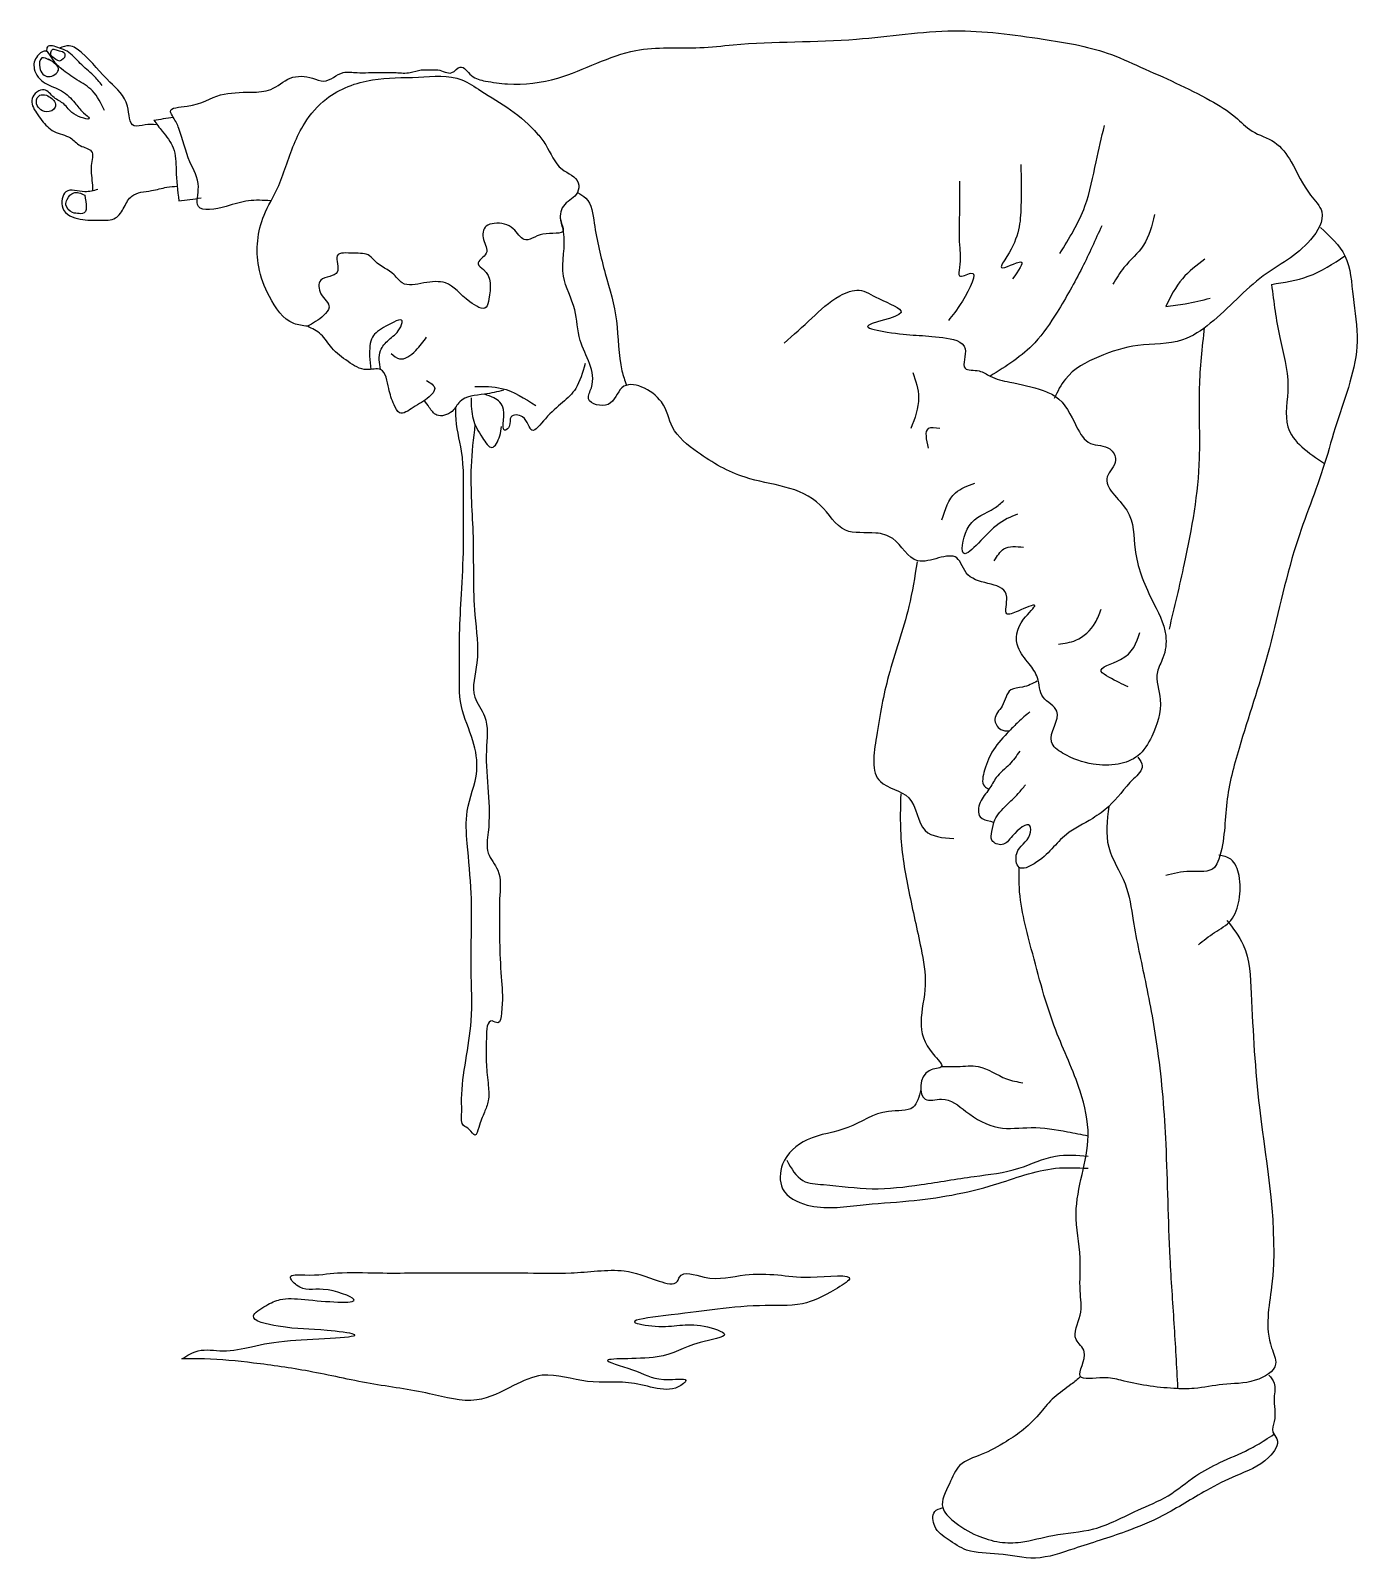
# Model space of a CAD drawing. Header units: inches. Extents: x -1 to 1120, y -1 to 1290.
import ezdxf

# ---------------------------------------------------------------- set-up
doc = ezdxf.new("R2010")
doc.units = ezdxf.units.IN
doc.header["$MEASUREMENT"] = 0

msp = doc.modelspace()

# ---------------------------------------------------------------- linework, layer by layer
at = {"color": 0}
for points in [[(59.3, 1243.6), (51.9, 1252), (40.8, 1262.2), (29.7, 1272.4), (23.2, 1275.1), (13, 1276.1), (12.1, 1272.4)], [(201.8, 1146.1), (183, 1146.1), (164.1, 1141.4), (140.6, 1141.4), (140.6, 1157.9), (133.5, 1179), (124.1, 1207.3), (119.4, 1216.7), (117, 1221.4), (131.2, 1226.1), (159.4, 1235.5), (185.3, 1237.9), (201.8, 1240.2), (218.3, 1249.7), (237.1, 1249.7), (246.6, 1247.3), (263.1, 1254.4), (274.8, 1254.4), (284.3, 1254.4), (296, 1254.4), (307.8, 1254.4), (319.6, 1254.4), (329, 1256.7), (338.4, 1256.7), (343.1, 1256.7), (354.9, 1254.4), (362, 1259.1), (371.4, 1252), (383.2, 1247.3), (402, 1244.9), (444.4, 1249.7), (510.3, 1273.2), (564.5, 1275.5), (592.8, 1277.9), (696.9, 1282.7), (779.3, 1289.7), (854.7, 1282.7), (908.9, 1270.9), (937.1, 1259.1), (996, 1230.9), (1017.2, 1216.8), (1031.3, 1205), (1050.2, 1195.6), (1064.3, 1179.1), (1080.8, 1150.9), (1090.2, 1136.8), (1080.8, 1113.2), (1040.7, 1082.6), (996, 1042.6), (972.4, 1028.5), (934.8, 1023.8), (901.8, 1014.4), (873.5, 995.5), (864.1, 979.1)], [(61.2, 1222.3), (51, 1239), (38, 1248.3), (25, 1257.5), (16.7, 1266.8), (12.1, 1272.4), (4.6, 1268.6), (1.9, 1257.5), (11.1, 1245.5), (25, 1239), (36.2, 1228.8), (43.6, 1220.5), (48.2, 1215.8), (35.2, 1219.6), (26.9, 1227.9), (18.6, 1233.4), (10.2, 1239.9), (0, 1232.5), (3.7, 1220.5), (8.4, 1214), (18.6, 1204.7), (32.5, 1199.2), (40.8, 1192.7), (50.1, 1188.1), (50.1, 1176), (51, 1159.3), (51, 1154.7)], [(14.8, 1264.9), (8.4, 1266.8), (6.5, 1258.5), (13.9, 1251), (22.3, 1256.6), (13.9, 1265.9)], [(23.2, 1264), (27.8, 1268.6), (26.9, 1271.4), (21.3, 1273.3), (17.6, 1274.2), (15.8, 1271.4), (23.2, 1264)], [(104.8, 1210.3), (95.5, 1210.3), (86.2, 1209.4), (80.7, 1226), (65.8, 1246.4), (41.7, 1271.4), (31.5, 1277), (23.2, 1275.1)], [(232.8, 1040.1), (246.5, 1049.2), (251.1, 1056.1), (244.2, 1067.5), (244.2, 1079), (258, 1085.8), (258, 1099.6), (271.7, 1101.8), (285.4, 1099.6), (290, 1095), (306, 1083.5), (312.9, 1076.7), (331.2, 1076.7), (349.5, 1076.7), (370.1, 1060.7), (383.9, 1056.1), (386.2, 1063), (381.6, 1088.1), (377, 1092.7), (383.9, 1101.8), (381.6, 1113.3), (383.9, 1124.7), (390.7, 1127), (406.8, 1122.4), (415.9, 1113.3), (431.9, 1117.9), (449.1, 1121.1), (446.9, 1129.4), (450.3, 1143), (461, 1153), (461.7, 1161.3), (448, 1172.8), (434.2, 1193.4), (427.4, 1202.5), (404.5, 1223.1), (379.3, 1239.1), (363.3, 1248.3), (326.6, 1250.6), (287.7, 1248.3), (248.8, 1232.3), (230.5, 1211.7), (214.5, 1175.1), (207.6, 1156.8), (196.1, 1133.9), (191.6, 1090.4), (200.7, 1065.2), (221.3, 1042.4), (232.8, 1040.1)], [(12.1, 1235.3), (6.5, 1235.3), (3.7, 1229.7), (12.1, 1221.4), (19.5, 1225.1), (19.5, 1228.8), (12.1, 1235.3)], [(102.9, 1214.3), (119.4, 1216.7)], [(102.9, 1214.3), (110, 1204.9), (119.4, 1190.8), (121.8, 1172), (124.1, 1146.1)], [(868.8, 1101.5), (890, 1141.5), (899.4, 1179.1), (906.5, 1209.7)], [(835.9, 1176.8), (835.9, 1141.5), (824.1, 1099.1), (819.4, 1089.7), (835.9, 1094.4), (828.8, 1080.3)], [(784, 1162.6), (784, 1139.1), (784, 1108.5), (784, 1089.7), (784, 1082.6), (793.5, 1085), (786.4, 1061.4), (774.6, 1045)], [(55.6, 1155.6), (44.5, 1153.8), (28.7, 1153.8), (26, 1139.9), (40.8, 1130.6), (57.5, 1129.7), (70.5, 1131.6), (77.9, 1140.8), (84.4, 1150.1), (101, 1154.7), (114, 1157.5), (122.7, 1158.4)], [(44.5, 1151), (35.2, 1152.9), (29.7, 1147.3), (28.7, 1142.7), (34.3, 1136.2), (39.9, 1135.3), (42.7, 1135.3), (44.5, 1151)], [(461, 1153), (468.1, 1148.3), (475.2, 1127.1), (484.6, 1084.7), (494, 1044.7), (498.7, 1002.3), (502.4, 990.3)], [(124.1, 1146.1), (142.9, 1148.5)], [(635.7, 1025.8), (659.2, 1047), (682.8, 1065.8), (699.3, 1070.5), (715.8, 1063.5), (734.6, 1051.7), (706.3, 1039.9), (722.8, 1035.2), (769.9, 1030.5), (788.8, 1021.1), (788.8, 1004.6), (800.5, 1002.3), (809.9, 997.9), (826.4, 992.9), (854.7, 985.8), (865, 980.9), (883, 955.2), (894.7, 941.1), (911.2, 936.4), (915.9, 927), (908.9, 912.8), (925.4, 884.6), (932.4, 851.6), (946.5, 809.3), (958.3, 778.7), (956, 759.9), (951.3, 748.1), (953.6, 724.6), (946.5, 693.6), (934.7, 677.2), (918.2, 670.1), (897, 670.1), (871.1, 679.5), (861.7, 688.9), (866.4, 714.8), (854.7, 726.6), (849.9, 743.1), (842.9, 754.8), (833.5, 768.9), (838.2, 792.5), (847.6, 804.2), (833.5, 799.5), (824, 797.2), (824, 811.3), (791.1, 830.1), (781.7, 844.3), (748.7, 841.9), (727.5, 860.7), (713.4, 865.4), (687.5, 867.8), (666.3, 889), (602.7, 912.5), (562.6, 933.7), (541.4, 954.9), (532, 976.1), (498.7, 988.2), (486.9, 974.1), (470.5, 978.8), (472.8, 988.2), (463.4, 1028.2), (458.7, 1054.1), (449.3, 1082.4), (449.3, 1120), (446.9, 1129.4)], [(904.2, 1125), (887.7, 1089.7), (866.5, 1052), (847.6, 1026.1), (809.9, 997.9)], [(948.9, 1134.4), (939.5, 1108.5), (923, 1089.7), (913.6, 1075.6)], [(1089.1, 1123.6), (1109.8, 1099.5), (1116.7, 1065.1), (1120.1, 1027.3), (1102.9, 958.5), (1092.6, 924.1), (1068.5, 855.3), (1044.4, 762.5), (1020.3, 683.4), (1009.9, 637.9), (1003.1, 589.7), (999.6, 582.9), (979, 579.4), (958.3, 576)], [(1047.8, 1075.5), (1078.8, 1082.3), (1109.8, 1099.5)], [(991.3, 1096.7), (972.4, 1080.3), (958.3, 1056.7)], [(1047.8, 1075.5), (1054.7, 1030.7), (1061.6, 989.5), (1061.6, 955.1), (1092.6, 924.1)], [(958.3, 1056.7), (974.8, 1059.1), (996, 1063.8)], [(294.6, 1003.5), (294.6, 1019.5), (301.5, 1028.6), (310.6, 1037.8), (312.9, 1044.6), (299.2, 1040.1), (287.7, 1030.9), (285.4, 1014.9), (286.5, 1003.6)], [(333.5, 994.3), (340.4, 987.4), (335.8, 980.6), (322.1, 971.4), (310.6, 966.9), (306, 973.7), (301.5, 987.4), (294.6, 1003.5), (283.1, 1003.5), (267.1, 1010.3), (253.4, 1021.8), (244.2, 1033.2), (232.8, 1040.1)], [(961.4, 784.2), (974.2, 839.5), (986.9, 928.7), (986.9, 988.2), (991.2, 1039.1)], [(303.7, 1017.2), (310.6, 1012.6), (324.3, 1019.5), (333.5, 1030.9)], [(467.6, 1008.5), (459.6, 987.6), (433.9, 961.9), (422.6, 952.2), (414.6, 963.5), (404.9, 963.5), (403.3, 955.4), (400.1, 952.2), (398.5, 969.9), (390.4, 979.5), (382.4, 982.7)], [(744.5, 1001.1), (749.4, 979.8), (742.8, 953.6)], [(398.5, 986), (382.4, 982.7), (361.5, 976.3), (355, 968.2), (342.2, 965.1), (335.8, 971.5), (331.7, 977.4)], [(374.4, 989.2), (396.9, 987.6), (425.8, 973.1)], [(371.1, 979.5), (372.8, 961.9), (380.8, 945.8), (388.8, 937.7), (395.3, 947.4), (396.9, 955.4)], [(767.4, 953.6), (757.6, 953.6), (757.6, 937.2)], [(769.1, 876.5), (780.6, 899.4), (797, 907.6)], [(833.1, 881.4), (815, 871.5), (787.1, 848.6), (792.1, 871.5), (813.4, 886.3), (821.6, 892.9)], [(813.4, 842), (821.6, 851.9), (838, 853.5)], [(748.1, 841), (741.2, 803.2), (724, 744.7), (713.7, 693.1), (717.1, 655.3), (741.2, 641.6), (755, 614), (779.1, 607.2)], [(867.6, 771.5), (882.3, 774.8), (898.7, 789.5), (903.7, 801)], [(926.6, 735.4), (910.2, 743.6), (903.7, 748.5), (920.1, 758.4), (936.5, 781.3)], [(849.7, 740.2), (837.3, 735.2), (827.4, 732.8), (820, 719.2), (813.9, 708.1), (818.8, 699.5), (826.2, 698.2)], [(843.5, 714.3), (833.6, 705.6), (826.2, 698.2), (812.6, 682.2), (805.2, 665), (805.2, 651.4), (808.9, 648.9)], [(834.9, 681), (826.2, 669.9), (815.1, 658.8), (808.9, 648.9), (801.5, 637.8), (801.5, 625.5), (810.2, 621.8), (813.1, 620.9)], [(934.8, 676), (938.5, 668.7), (931.1, 657.6), (910.1, 634.4), (896.6, 624.3), (874.3, 610.7), (847.2, 586), (834.4, 582.9), (832.4, 594.7), (843.5, 610.7), (843.5, 618.1), (828.7, 609.5), (820, 602.1), (811.4, 605.8), (811.4, 613.2), (813.9, 623), (823.7, 635.4), (833.6, 645.2), (839.8, 652.6)], [(734.3, 645), (734.3, 610.6), (741.2, 562.4), (751.5, 514.3), (755, 483.3), (751.5, 452.4), (761.9, 424.9), (768.8, 414.6), (758.4, 411.1), (755, 387), (768.8, 387), (789.4, 376.7), (816.9, 363), (844.5, 363), (875.4, 359.5), (892.7, 356.1)], [(910.1, 634.4), (910.1, 600), (923.9, 569.1), (930.8, 538.1), (941.1, 486.5), (951.4, 428.1), (958.3, 349), (961.8, 252.7), (965.2, 197.6), (968.4, 143)], [(1009.9, 538.1), (1023.7, 517.5), (1030.6, 476.2), (1037.5, 379.9), (1047.8, 228.6), (1047.8, 177), (1051.2, 163.2), (1034, 149.5), (1006.5, 146), (982.4, 142.6), (965.2, 142.6), (942.4, 145), (920.5, 149.5), (905.4, 151.7), (886, 152.9), (889.5, 173.6), (882.6, 183.9), (886, 204.5), (886, 225.1), (886, 252.7), (882.6, 290.5), (892.7, 356.1), (886, 393.7), (865.4, 445.3), (844.7, 514.1), (834.4, 569.1), (834.4, 582.9)], [(985.9, 517.5), (999.6, 527.8), (1013.4, 538.1), (1020.3, 555.3), (1020.3, 576), (1013.4, 589.7), (1003.1, 593.2)], [(768.8, 414.7), (782.5, 414.6), (799.7, 414.6), (823.8, 404.2), (837.6, 400.8)], [(751.2, 395.3), (744.7, 380.2), (724, 376.7), (689.6, 363), (655.2, 352.6), (634.5, 332), (634.5, 311.4), (655.2, 297.6), (699.9, 297.6), (741.2, 301), (813.5, 314.8), (865.1, 328.6), (892.7, 328.6)], [(638, 335.4), (651.7, 318.2), (668.9, 314.8), (710.2, 311.4), (751.5, 314.8), (796.3, 321.7), (834.1, 328.6), (865.1, 338.9), (892.7, 338.9)], [(126.6, 167.5), (145.7, 167.5), (187.2, 164.1), (234, 157.1), (285.9, 146.8), (336.1, 138.1), (375.9, 132.9), (407.1, 145), (431.3, 153.7), (469.4, 148.5), (509.3, 146.8), (550.8, 146.8), (552.5, 148.5), (538.7, 150.2), (511, 157.1), (486.7, 165.8), (528.3, 169.2), (564.7, 181.4), (585.4, 188.3), (568.1, 195.2), (526.6, 195.2), (509.3, 198.7), (533.5, 203.9), (575, 209), (614.9, 212.5), (651.2, 214.2), (678.9, 226.3), (691, 235), (658.1, 236.7), (630.4, 238.5), (602.7, 238.5), (568.1, 236.7), (547.3, 236.7), (545.6, 233.3), (530, 233.3), (500.6, 241.9), (478.1, 241.9), (455.6, 240.2), (419.2, 240.2), (393.3, 240.2), (367.3, 240.2), (343.1, 240.2), (322.3, 240.2), (292.8, 240.2), (258.2, 240.2), (230.5, 238.5), (218.4, 236.7), (223.6, 229.8), (246.1, 226.3), (272.1, 217.7), (230.5, 217.7), (209.7, 217.7), (197.6, 212.5), (187.2, 203.9), (208, 195.2), (249.6, 191.7), (272.1, 188.3), (218.4, 183.1), (185.5, 177.9), (161.3, 174.4), (140.5, 174.4), (126.6, 167.5)], [(1045.5, 153.9), (1050, 147.2), (1050, 134.9), (1050, 114.7), (1048.9, 105.7), (1052.2, 100.1), (1045.5, 84.5), (1017.5, 68.8), (992.8, 56.5), (955.9, 35.2), (924.5, 21.7), (880.8, 7.2), (848.2, -0.7), (816.9, 2.7), (790, 6.1), (774.3, 15), (763.1, 26.2), (763.1, 38.5), (769.8, 41.9)], [(886.4, 152.8), (878.5, 146.1), (863.9, 134.9), (852.7, 122.6), (838.2, 108), (823.6, 97.9), (802.3, 86.7), (784.4, 77.7), (775.4, 62.1), (769.8, 41.9), (778.7, 30.7), (798.9, 18.4), (818, 12.8), (835.9, 12.8), (862.8, 18.4), (897.6, 24), (934.6, 39.7), (960.3, 52), (983.9, 68.8), (1004.1, 80), (1028.7, 91.2), (1042.2, 99), (1049.8, 103.9)]]:
    msp.add_spline(points, degree=3, dxfattribs=at)
msp.add_open_spline([(374.4, 957), (373, 945.2), (369.3, 913.7), (374.2, 860.1), (371.9, 804.5), (379.3, 760), (369.5, 729.3), (386.9, 708.1), (382.6, 679.2), (386, 646.9), (387.1, 618.4), (382.8, 594.6), (397.6, 579.1), (394.5, 555.5), (395.4, 534.8), (395.1, 511.8), (396.9, 486.6), (398.2, 469.1), (395.7, 449.2), (384.5, 456.9), (383.9, 432.6), (383.5, 418.6), (385.6, 400), (386.7, 386.5), (381.8, 374.5), (378.6, 366.9), (374.8, 353.4), (370.2, 362.4), (362.6, 364.4), (363.4, 376.1), (362.2, 404), (373.6, 445.7), (370.1, 503.4), (372.9, 553.7), (368.1, 597.9), (365.6, 633.2), (378.7, 660.9), (373.5, 691.8), (360.1, 719.3), (361.8, 750.5), (361, 782), (363.3, 815.8), (365.1, 852.8), (364.3, 893.1), (365.7, 930.5), (357.7, 957.2), (358.3, 969.9), (358.5, 972.4)], degree=3, knots=[0, 0, 0, 0, 0.0280121, 0.0749468, 0.1269521, 0.1590322, 0.1818922, 0.1960712, 0.2189312, 0.246857, 0.2734858, 0.2874343, 0.3004916, 0.3195545, 0.3398432, 0.3502827, 0.3744089, 0.3959656, 0.4027948, 0.406807, 0.4188375, 0.4365901, 0.4505962, 0.4607405, 0.4687608, 0.4795958, 0.4852674, 0.490649, 0.495223, 0.5029364, 0.5130807, 0.5654561, 0.5996933, 0.650415, 0.6838478, 0.7054045, 0.7327787, 0.7532255, 0.7772864, 0.8039456, 0.8255023, 0.8521614, 0.8838878, 0.9133091, 0.9475698, 0.9719614, 0.9777913, 0.9777913, 0.9777913, 0.9777913], dxfattribs=at)

doc.saveas('drawing.dxf')
